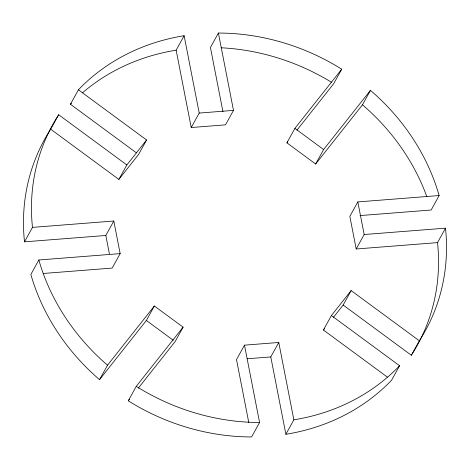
<?xml version="1.0" encoding="UTF-8"?>
<svg xmlns="http://www.w3.org/2000/svg" width="470" height="470" viewBox="0 0 470 470"><rect width="100%" height="100%" fill="white"/><g stroke="black" fill="none" stroke-linecap="round" stroke-linejoin="round"><path stroke-width="0.7" d="M50.684 129.209L58.668 114.751L126.841 164.947L118.857 179.405L50.684 129.209A212.904 188.846 28.9 0 0 24.499 241.839L105.821 235.476L113.805 221.018L32.483 227.38L24.499 241.839M136.47 152.885L70.43 104.258L78.408 89.799A212.904 188.846 28.9 0 1 184.123 35.72L199.215 113.07L191.231 127.529L225.512 124.844L233.496 110.385L218.403 33.041A212.904 188.846 28.9 0 1 341.725 69.19L333.741 83.648L296.94 130.161M113.805 221.018L120.161 253.624L38.84 259.986L30.861 274.445A212.904 188.846 28.9 0 0 99.54 379.648L146.376 320.458L154.354 305.999L183.094 327.155L175.11 341.614L138.315 388.126M82.432 92.86A212.904 188.846 28.9 0 1 176.144 50.178L184.123 35.72M78.408 89.799L146.581 139.989L138.603 154.448L118.857 179.405M218.403 33.041L210.425 47.499L222.95 111.725M120.161 253.624L112.183 268.082L43.205 273.481M99.54 379.648L107.524 365.19L154.354 305.999M278.769 342.471L270.785 356.93L285.877 434.28L293.856 419.822L278.769 342.471L244.488 345.156L259.575 422.501L251.597 436.959A212.904 188.846 28.9 0 1 128.275 400.81L136.259 386.352L183.094 327.155M360.002 215.583L431.16 210.014L439.139 195.555A212.904 188.846 28.9 0 0 370.46 90.352L362.476 104.81L315.646 164.001L286.906 142.845L294.89 128.386L341.725 69.19M315.646 164.001L323.624 149.542L370.46 90.352M244.488 345.156L236.504 359.615L248.765 422.46M439.139 195.555L357.817 201.918L349.839 216.376L356.195 248.983L437.517 242.62L445.501 228.162L364.18 234.524L356.195 248.983M387.327 377.063L323.419 330.011L331.397 315.552L351.143 290.595L419.316 340.791L411.332 355.25L343.159 305.054L351.143 290.595M331.397 315.552L399.571 365.742L391.592 380.201A212.904 188.846 28.9 0 1 285.877 434.28M126.841 164.947L146.581 139.989M286.906 142.845L287.74 141.787M128.275 400.81L129.532 399.224M323.419 330.011L324.653 328.448M333.289 317.532L343.159 305.054M199.215 113.07L233.496 110.385M247.22 358.774L270.785 356.93M294.89 128.386L323.624 149.542M146.376 320.458L173.318 340.292M357.817 201.918L364.18 234.524M176.144 50.178L191.231 127.529M105.821 235.476L109.398 253.818M437.517 242.62A212.904 188.846 28.9 0 1 411.332 355.25M70.43 104.258A212.904 188.846 28.9 0 1 71.434 103.218M221.182 47.781A212.904 188.846 28.9 0 1 331.444 82.232M362.476 104.81A212.904 188.846 28.9 0 1 426.872 196.777M445.501 228.162A212.904 188.846 28.9 0 1 419.316 340.791M399.571 365.742A212.904 188.846 28.9 0 1 293.856 419.822M259.575 422.501A212.904 188.846 28.9 0 1 136.259 386.352M107.524 365.19A212.904 188.846 28.9 0 1 38.84 259.986M32.483 227.38A212.904 188.846 28.9 0 1 58.668 114.751"/></g></svg>
